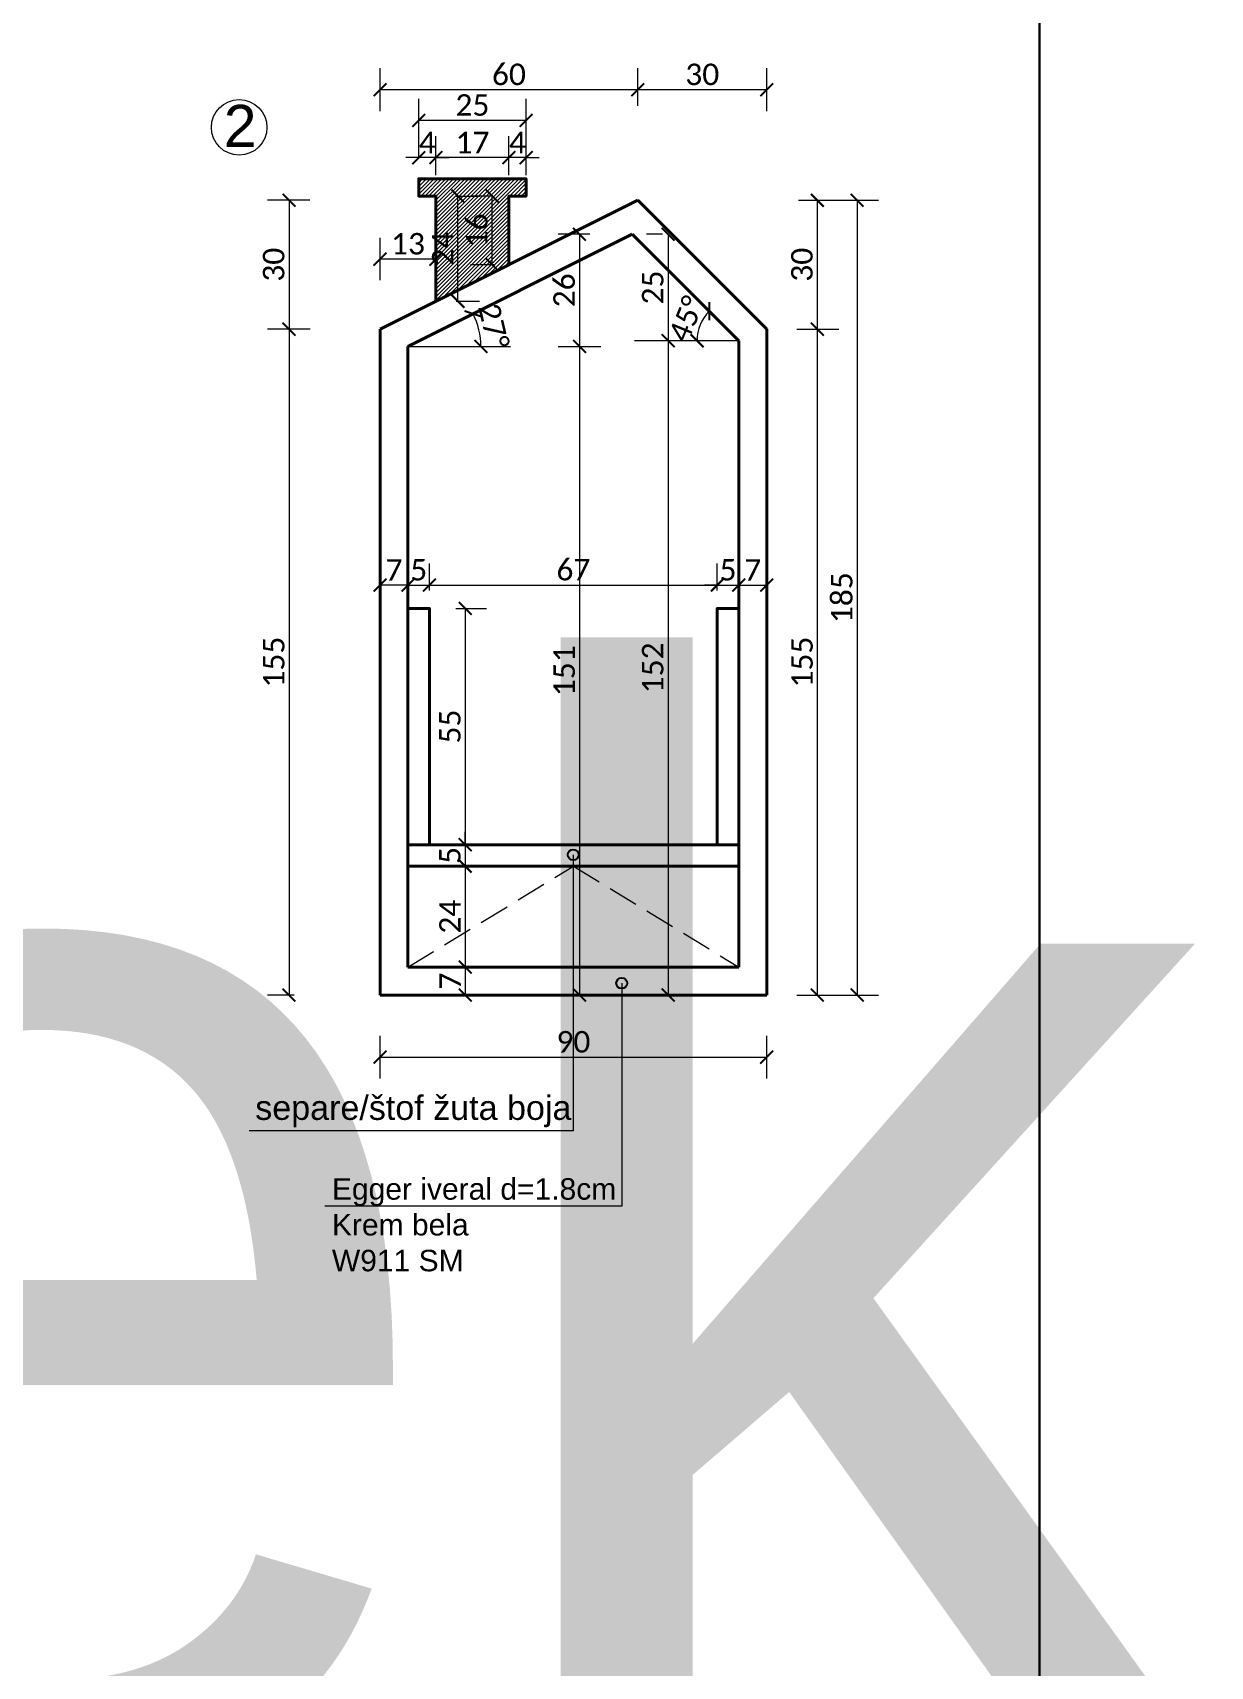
# Model space of a CAD drawing. Header units: centimetres. Extents: x -26724 to 60145, y -23645 to 6771.
# Drawn here: x 10592.4 to 10866.5, y 326.4 to 706.7 of the extents above; entities that cross this region are included whole.
import ezdxf

# ---------------------------------------------------------------- set-up
doc = ezdxf.new("R2010")
doc.units = ezdxf.units.CM
doc.linetypes.add('737', pattern=[10, 7, -3])
doc.layers.add('3.IZGLED 2', color=7, linetype='Continuous', lineweight=9, true_color=0x4a4a4a)
doc.layers.add('IZGLED 2', color=253, linetype='Continuous', lineweight=9, true_color=0x828282)
doc.layers.add('4.KOTE', color=88, linetype='Continuous', lineweight=15)
doc.layers.add('zid', color=7, linetype='Continuous', lineweight=40)
doc.layers.add('tekst', color=7, linetype='Continuous')
doc.layers.add('tekst @ 50', color=7, linetype='Continuous')
doc.styles.add('0.15', font='arial.ttf', dxfattribs={"height": 0.15})
doc.styles.add('Notes', font='arial.ttf', dxfattribs={"height": 3})
doc.styles.get("Standard").update_dxf_attribs({"font": 'calibri.ttf'})
doc.dimstyles.new('ja 1 30 izgledi zidova', dxfattribs={"dimtxt": 5, "dimasz": 3, "dimexe": 5, "dimexo": 5, "dimgap": 1, "dimtad": 1, "dimdec": 0, "dimtxsty": 'Standard', "dimblk": 'ARCHTICK', "dimcen": 2.5, "dimclrd": 256, "dimclrt": 7, "dimadec": 0, "dimazin": 0, "dimtfac": 1, "dimtdec": 0, "dimtix": 1, "dimtmove": 1, "dimatfit": 3, "dimldrblk": 'ARCHTICK', "dimfxl": 5, "dimfxlon": 1, "dimlwd": 0, "dimlwe": 9, "dimarcsym": 0})

# ---------------------------------------------------------------- blocks, each defined once
blk = doc.blocks.new('*U3239')
at = {"layer": 'tekst @ 50', "ltscale": 0.8, "insert": (11522.67, 328.97, 13.5), "char_height": 250, "attachment_point": 3, "style": 'Notes'}
blk.add_mtext_dynamic_manual_height_columns('osnova police', width=14532.2271, gutter_width=37500, heights=[0], dxfattribs=at)
blk = doc.blocks.new('_ArchTick')
at = {"color": 0, "linetype": 'ByBlock', "const_width": 0.15}
blk.add_lwpolyline([(-0.5, -0.5), (0.5, 0.5)], dxfattribs=at)
blk = doc.blocks.new('*D350')
at = {"layer": '4.KOTE', "color": 0, "lineweight": 9, "transparency": 16777216}
for p, q in [((10779.73, 667.66), (10789.3, 667.66)), ((10779.58, 482.66), (10789.3, 482.66))]:
    blk.add_line(p, q, dxfattribs=at)
at = {"layer": '4.KOTE', "lineweight": 0, "transparency": 16777216}
blk.add_line((10784.3, 667.66), (10784.3, 482.66), dxfattribs=at)
at = {"layer": 'Defpoints', "color": 0, "transparency": 16777216}
for p in [(10733.25, 667.66, 17.02), (10732.17, 482.66, 13.73), (10784.3, 482.66)]:
    blk.add_point(p, dxfattribs=at)
at = {"layer": '4.KOTE', "lineweight": 0, "transparency": 16777216, "xscale": 3, "yscale": 3, "zscale": 3}
for p, rotation in [((10784.3, 667.66), 90), ((10784.3, 482.66), 270)]:
    blk.add_blockref('_ArchTick', p, dxfattribs=dict(at, rotation=rotation))
at = {"layer": '4.KOTE', "color": 7, "transparency": 16777216, "insert": (10780.74, 575.16), "char_height": 5, "attachment_point": 5, "rotation": 90}
blk.add_mtext('185', dxfattribs=at)
blk = doc.blocks.new('*D351')
at = {"layer": '4.KOTE', "color": 0, "lineweight": 9, "transparency": 16777216}
for p, q in [((10770.63, 667.66), (10780.03, 667.66)), ((10770.24, 637.66), (10780.03, 637.66))]:
    blk.add_line(p, q, dxfattribs=at)
at = {"layer": '4.KOTE', "lineweight": 0, "transparency": 16777216}
blk.add_line((10775.03, 667.66), (10775.03, 637.66), dxfattribs=at)
at = {"layer": 'Defpoints', "color": 0, "transparency": 16777216}
for p in [(10733.25, 667.66, 17.02), (10763.25, 637.66, 3.52), (10775.03, 637.66)]:
    blk.add_point(p, dxfattribs=at)
at = {"layer": '4.KOTE', "lineweight": 0, "transparency": 16777216, "xscale": 3, "yscale": 3, "zscale": 3}
for p, rotation in [((10775.03, 667.66), 90), ((10775.03, 637.66), 270)]:
    blk.add_blockref('_ArchTick', p, dxfattribs=dict(at, rotation=rotation))
at = {"layer": '4.KOTE', "color": 7, "transparency": 16777216, "insert": (10771.47, 652.66), "char_height": 5, "attachment_point": 5, "rotation": 90}
blk.add_mtext('30', dxfattribs=at)
blk = doc.blocks.new('*D352')
at = {"layer": '4.KOTE', "color": 0, "lineweight": 9, "transparency": 16777216}
for p, q in [((10770.24, 637.66), (10780.03, 637.66)), ((10770.24, 482.66), (10780.03, 482.66))]:
    blk.add_line(p, q, dxfattribs=at)
at = {"layer": '4.KOTE', "lineweight": 0, "transparency": 16777216}
blk.add_line((10775.03, 637.66), (10775.03, 482.66), dxfattribs=at)
at = {"layer": 'Defpoints', "color": 0, "transparency": 16777216}
for p in [(10763.25, 637.66, 3.52), (10763.25, 482.66, 3.52), (10775.03, 482.66)]:
    blk.add_point(p, dxfattribs=at)
at = {"layer": '4.KOTE', "lineweight": 0, "transparency": 16777216, "xscale": 3, "yscale": 3, "zscale": 3}
for p, rotation in [((10775.03, 637.66), 90), ((10775.03, 482.66), 270)]:
    blk.add_blockref('_ArchTick', p, dxfattribs=dict(at, rotation=rotation))
at = {"layer": '4.KOTE', "color": 7, "transparency": 16777216, "insert": (10771.49, 560.16), "char_height": 5, "attachment_point": 5, "rotation": 90}
blk.add_mtext('155', dxfattribs=at)
blk = doc.blocks.new('*D353')
at = {"layer": '4.KOTE', "color": 0, "lineweight": 9, "transparency": 16777216}
for p, q in [((10656.86, 667.66), (10647.05, 667.66)), ((10656.96, 637.66), (10647.05, 637.66))]:
    blk.add_line(p, q, dxfattribs=at)
at = {"layer": '4.KOTE', "lineweight": 0, "transparency": 16777216}
blk.add_line((10652.05, 667.66), (10652.05, 637.66), dxfattribs=at)
at = {"layer": 'Defpoints', "color": 0, "transparency": 16777216}
for p in [(10733.25, 667.66, 17.02), (10652.05, 637.66), (10673.25, 637.66, 3.52)]:
    blk.add_point(p, dxfattribs=at)
at = {"layer": '4.KOTE', "lineweight": 0, "transparency": 16777216, "xscale": 3, "yscale": 3, "zscale": 3}
for p, rotation in [((10652.05, 667.66), 90), ((10652.05, 637.66), 270)]:
    blk.add_blockref('_ArchTick', p, dxfattribs=dict(at, rotation=rotation))
at = {"layer": '4.KOTE', "color": 7, "transparency": 16777216, "insert": (10648.49, 652.66), "char_height": 5, "attachment_point": 5, "rotation": 90}
blk.add_mtext('30', dxfattribs=at)
blk = doc.blocks.new('*D354')
at = {"layer": '4.KOTE', "color": 0, "lineweight": 9, "transparency": 16777216}
for p, q in [((10656.96, 637.66), (10647.05, 637.66)), ((10653.26, 482.66), (10647.05, 482.66))]:
    blk.add_line(p, q, dxfattribs=at)
at = {"layer": '4.KOTE', "lineweight": 0, "transparency": 16777216}
blk.add_line((10652.05, 637.66), (10652.05, 482.66), dxfattribs=at)
at = {"layer": 'Defpoints', "color": 0, "transparency": 16777216}
for p in [(10673.25, 637.66, 3.52), (10652.05, 482.66), (10673.25, 482.66, 33.07)]:
    blk.add_point(p, dxfattribs=at)
at = {"layer": '4.KOTE', "lineweight": 0, "transparency": 16777216, "xscale": 3, "yscale": 3, "zscale": 3}
for p, rotation in [((10652.05, 637.66), 90), ((10652.05, 482.66), 270)]:
    blk.add_blockref('_ArchTick', p, dxfattribs=dict(at, rotation=rotation))
at = {"layer": '4.KOTE', "color": 7, "transparency": 16777216, "insert": (10648.51, 560.16), "char_height": 5, "attachment_point": 5, "rotation": 90}
blk.add_mtext('155', dxfattribs=at)
blk = doc.blocks.new('*D360')
at = {"layer": '4.KOTE', "color": 0, "lineweight": 9, "transparency": 16777216}
for p, q in [((10722.11, 659.75), (10714.67, 659.75)), ((10714.7, 633.64), (10724.67, 633.64))]:
    blk.add_line(p, q, dxfattribs=at)
at = {"layer": '4.KOTE', "lineweight": 0, "transparency": 16777216}
blk.add_line((10719.67, 659.75), (10719.67, 633.64), dxfattribs=at)
at = {"layer": 'Defpoints', "color": 0, "transparency": 16777216}
for p in [(10731.97, 659.75, 15.53), (10679.75, 633.64, 3.87), (10719.67, 633.64)]:
    blk.add_point(p, dxfattribs=at)
at = {"layer": '4.KOTE', "lineweight": 0, "transparency": 16777216, "xscale": 3, "yscale": 3, "zscale": 3}
for p, rotation in [((10719.67, 659.75), 90), ((10719.67, 633.64), 270)]:
    blk.add_blockref('_ArchTick', p, dxfattribs=dict(at, rotation=rotation))
at = {"layer": '4.KOTE', "color": 7, "transparency": 16777216, "insert": (10716.11, 646.7), "char_height": 5, "attachment_point": 5, "rotation": 90}
blk.add_mtext('26', dxfattribs=at)
blk = doc.blocks.new('*D361')
at = {"layer": '4.KOTE', "color": 0, "lineweight": 9, "transparency": 16777216}
for p, q in [((10714.7, 633.64), (10724.67, 633.64)), ((10720.05, 482.66), (10714.67, 482.66))]:
    blk.add_line(p, q, dxfattribs=at)
at = {"layer": '4.KOTE', "lineweight": 0, "transparency": 16777216}
blk.add_line((10719.67, 633.64), (10719.67, 482.66), dxfattribs=at)
at = {"layer": 'Defpoints', "color": 0, "transparency": 16777216}
for p in [(10679.75, 633.64, 3.87), (10719.67, 482.66), (10724.95, 482.66, 16.1)]:
    blk.add_point(p, dxfattribs=at)
at = {"layer": '4.KOTE', "lineweight": 0, "transparency": 16777216, "xscale": 3, "yscale": 3, "zscale": 3}
for p, rotation in [((10719.67, 633.64), 90), ((10719.67, 482.66), 270)]:
    blk.add_blockref('_ArchTick', p, dxfattribs=dict(at, rotation=rotation))
at = {"layer": '4.KOTE', "color": 7, "transparency": 16777216, "insert": (10716.12, 558.15), "char_height": 5, "attachment_point": 5, "rotation": 90}
blk.add_mtext('151', dxfattribs=at)
blk = doc.blocks.new('*D362')
at = {"layer": '4.KOTE', "color": 0, "lineweight": 9, "transparency": 16777216}
for p, q in [((10745.09, 634.97), (10735.3, 634.97)), ((10744.99, 482.66), (10735.3, 482.66))]:
    blk.add_line(p, q, dxfattribs=at)
at = {"layer": '4.KOTE', "lineweight": 0, "transparency": 16777216}
blk.add_line((10740.3, 634.97), (10740.3, 482.66), dxfattribs=at)
at = {"layer": 'Defpoints', "color": 0, "transparency": 16777216}
for p in [(10756.75, 634.97, 4.38), (10740.3, 482.66), (10757.13, 482.66, 5.53)]:
    blk.add_point(p, dxfattribs=at)
at = {"layer": '4.KOTE', "lineweight": 0, "transparency": 16777216, "xscale": 3, "yscale": 3, "zscale": 3}
for p, rotation in [((10740.3, 634.97), 90), ((10740.3, 482.66), 270)]:
    blk.add_blockref('_ArchTick', p, dxfattribs=dict(at, rotation=rotation))
at = {"layer": '4.KOTE', "color": 7, "transparency": 16777216, "insert": (10736.73, 558.82), "char_height": 5, "attachment_point": 5, "rotation": 90}
blk.add_mtext('152', dxfattribs=at)
blk = doc.blocks.new('*D363')
at = {"layer": '4.KOTE', "color": 0, "lineweight": 9, "transparency": 16777216}
for p, q in [((10739.02, 659.75), (10735.3, 659.75)), ((10745.23, 634.97), (10735.3, 634.97))]:
    blk.add_line(p, q, dxfattribs=at)
at = {"layer": '4.KOTE', "lineweight": 0, "transparency": 16777216}
blk.add_line((10740.3, 659.75), (10740.3, 634.97), dxfattribs=at)
at = {"layer": 'Defpoints', "color": 0, "transparency": 16777216}
for p in [(10741.53, 659.75, 15.53), (10740.3, 634.97), (10766.31, 634.97, 3.52)]:
    blk.add_point(p, dxfattribs=at)
at = {"layer": '4.KOTE', "lineweight": 0, "transparency": 16777216, "xscale": 3, "yscale": 3, "zscale": 3}
for p, rotation in [((10740.3, 659.75), 90), ((10740.3, 634.97), 270)]:
    blk.add_blockref('_ArchTick', p, dxfattribs=dict(at, rotation=rotation))
at = {"layer": '4.KOTE', "color": 7, "transparency": 16777216, "insert": (10736.73, 647.36), "char_height": 5, "attachment_point": 5, "rotation": 90}
blk.add_mtext('25', dxfattribs=at)
blk = doc.blocks.new('*D364')
at = {"layer": '4.KOTE', "color": 0, "lineweight": 9, "transparency": 16777216}
for p, q in [((10673.25, 649.09), (10673.25, 658.95)), ((10686.25, 649.23), (10686.25, 658.95))]:
    blk.add_line(p, q, dxfattribs=at)
at = {"layer": '4.KOTE', "lineweight": 0, "transparency": 16777216}
blk.add_line((10686.25, 653.95), (10673.25, 653.95), dxfattribs=at)
at = {"layer": 'Defpoints', "color": 0, "transparency": 16777216}
for p in [(10673.25, 653.95), (10686.25, 644.16, 3.52), (10673.25, 637.66, 3.52)]:
    blk.add_point(p, dxfattribs=at)
at = {"layer": '4.KOTE', "lineweight": 0, "transparency": 16777216, "xscale": 3, "yscale": 3, "zscale": 3, "rotation": 180}
blk.add_blockref('_ArchTick', (10673.25, 653.95), dxfattribs=at)
at = {"layer": '4.KOTE', "lineweight": 0, "transparency": 16777216, "xscale": 3, "yscale": 3, "zscale": 3}
blk.add_blockref('_ArchTick', (10686.25, 653.95), dxfattribs=at)
at = {"layer": '4.KOTE', "color": 7, "transparency": 16777216, "insert": (10679.75, 657.52), "char_height": 5, "attachment_point": 5}
blk.add_mtext('13', dxfattribs=at)
blk = doc.blocks.new('*D365')
at = {"layer": '4.KOTE', "color": 0, "lineweight": 9, "transparency": 16777216}
for p, q in [((10690.97, 668.66), (10696.37, 668.66)), ((10690.97, 644.16), (10696.37, 644.16))]:
    blk.add_line(p, q, dxfattribs=at)
at = {"layer": '4.KOTE', "lineweight": 0, "transparency": 16777216}
blk.add_line((10691.37, 644.16), (10691.37, 668.66), dxfattribs=at)
at = {"layer": 'Defpoints', "color": 0, "transparency": 16777216}
for p in [(10686.25, 668.66, 3.52), (10691.37, 668.66), (10686.25, 644.16, 3.52)]:
    blk.add_point(p, dxfattribs=at)
at = {"layer": '4.KOTE', "lineweight": 0, "transparency": 16777216, "xscale": 3, "yscale": 3, "zscale": 3}
for p, rotation in [((10691.37, 668.66), 90), ((10691.37, 644.16), 270)]:
    blk.add_blockref('_ArchTick', p, dxfattribs=dict(at, rotation=rotation))
at = {"layer": '4.KOTE', "color": 7, "transparency": 16777216, "insert": (10687.84, 656.41), "char_height": 5, "attachment_point": 5, "rotation": 90}
blk.add_mtext('24', dxfattribs=at)
blk = doc.blocks.new('*D366')
at = {"layer": '4.KOTE', "color": 0, "lineweight": 9, "transparency": 16777216}
for p, q in [((10698.98, 668.66), (10694.33, 668.66)), ((10699.97, 652.66), (10694.33, 652.66))]:
    blk.add_line(p, q, dxfattribs=at)
at = {"layer": '4.KOTE', "lineweight": 0, "transparency": 16777216}
blk.add_line((10699.33, 652.66), (10699.33, 668.66), dxfattribs=at)
at = {"layer": 'Defpoints', "color": 0, "transparency": 16777216}
for p in [(10699.33, 668.66), (10703.25, 668.66, 3.52), (10703.25, 652.66, 10.27)]:
    blk.add_point(p, dxfattribs=at)
at = {"layer": '4.KOTE', "lineweight": 0, "transparency": 16777216, "xscale": 3, "yscale": 3, "zscale": 3}
for p, rotation in [((10699.33, 668.66), 90), ((10699.33, 652.66), 270)]:
    blk.add_blockref('_ArchTick', p, dxfattribs=dict(at, rotation=rotation))
at = {"layer": '4.KOTE', "color": 7, "transparency": 16777216, "insert": (10695.77, 660.66), "char_height": 5, "attachment_point": 5, "rotation": 90}
blk.add_mtext('16', dxfattribs=at)
blk = doc.blocks.new('*D367')
at = {"layer": '4.KOTE', "color": 0, "lineweight": 9, "transparency": 16777216}
for p, q in [((10703.25, 673.51), (10703.25, 682.59)), ((10707.25, 673.51), (10707.25, 682.59))]:
    blk.add_line(p, q, dxfattribs=at)
at = {"layer": '4.KOTE', "lineweight": 0, "transparency": 16777216}
for p, q in [((10703.25, 677.59), (10700.25, 677.59)), ((10707.25, 677.59), (10703.25, 677.59)), ((10707.25, 677.59), (10710.25, 677.59))]:
    blk.add_line(p, q, dxfattribs=at)
at = {"layer": 'Defpoints', "color": 0, "transparency": 16777216}
for p in [(10703.25, 677.59), (10703.25, 668.66, 3.52), (10707.25, 668.66, 3.52)]:
    blk.add_point(p, dxfattribs=at)
at = {"layer": '4.KOTE', "lineweight": 0, "transparency": 16777216, "xscale": 3, "yscale": 3, "zscale": 3}
blk.add_blockref('_ArchTick', (10703.25, 677.59), dxfattribs=at)
at = {"layer": '4.KOTE', "lineweight": 0, "transparency": 16777216, "xscale": 3, "yscale": 3, "zscale": 3, "rotation": 180}
blk.add_blockref('_ArchTick', (10707.25, 677.59), dxfattribs=at)
at = {"layer": '4.KOTE', "color": 7, "transparency": 16777216, "insert": (10705.25, 681.1), "char_height": 5, "attachment_point": 5}
blk.add_mtext('4', dxfattribs=at)
blk = doc.blocks.new('*D368')
at = {"layer": '4.KOTE', "color": 0, "lineweight": 9, "transparency": 16777216}
for p, q in [((10686.25, 673.51), (10686.25, 682.59)), ((10703.25, 673.51), (10703.25, 682.59))]:
    blk.add_line(p, q, dxfattribs=at)
at = {"layer": '4.KOTE', "lineweight": 0, "transparency": 16777216}
blk.add_line((10703.25, 677.59), (10686.25, 677.59), dxfattribs=at)
at = {"layer": 'Defpoints', "color": 0, "transparency": 16777216}
for p in [(10686.25, 677.59), (10686.25, 668.66, 3.52), (10703.25, 668.66, 3.52)]:
    blk.add_point(p, dxfattribs=at)
at = {"layer": '4.KOTE', "lineweight": 0, "transparency": 16777216, "xscale": 3, "yscale": 3, "zscale": 3, "rotation": 180}
blk.add_blockref('_ArchTick', (10686.25, 677.59), dxfattribs=at)
at = {"layer": '4.KOTE', "lineweight": 0, "transparency": 16777216, "xscale": 3, "yscale": 3, "zscale": 3}
blk.add_blockref('_ArchTick', (10703.25, 677.59), dxfattribs=at)
at = {"layer": '4.KOTE', "color": 7, "transparency": 16777216, "insert": (10694.75, 681.1), "char_height": 5, "attachment_point": 5}
blk.add_mtext('17', dxfattribs=at)
blk = doc.blocks.new('*D369')
at = {"layer": '4.KOTE', "color": 0, "lineweight": 9, "transparency": 16777216}
for p, q in [((10682.25, 677.37), (10682.25, 682.59)), ((10686.25, 673.51), (10686.25, 682.59))]:
    blk.add_line(p, q, dxfattribs=at)
at = {"layer": '4.KOTE', "lineweight": 0, "transparency": 16777216}
for p, q in [((10682.25, 677.59), (10679.25, 677.59)), ((10686.25, 677.59), (10682.25, 677.59)), ((10686.25, 677.59), (10689.25, 677.59))]:
    blk.add_line(p, q, dxfattribs=at)
at = {"layer": 'Defpoints', "color": 0, "transparency": 16777216}
for p in [(10682.25, 677.59), (10682.25, 672.66, 3.52), (10686.25, 668.66, 3.52)]:
    blk.add_point(p, dxfattribs=at)
at = {"layer": '4.KOTE', "lineweight": 0, "transparency": 16777216, "xscale": 3, "yscale": 3, "zscale": 3}
blk.add_blockref('_ArchTick', (10682.25, 677.59), dxfattribs=at)
at = {"layer": '4.KOTE', "lineweight": 0, "transparency": 16777216, "xscale": 3, "yscale": 3, "zscale": 3, "rotation": 180}
blk.add_blockref('_ArchTick', (10686.25, 677.59), dxfattribs=at)
at = {"layer": '4.KOTE', "color": 7, "transparency": 16777216, "insert": (10684.25, 681.1), "char_height": 5, "attachment_point": 5}
blk.add_mtext('4', dxfattribs=at)
blk = doc.blocks.new('*D370')
at = {"layer": '4.KOTE', "color": 0, "lineweight": 9, "transparency": 16777216}
for p, q in [((10682.25, 681.4), (10682.25, 691.26)), ((10707.25, 681.4), (10707.25, 691.26))]:
    blk.add_line(p, q, dxfattribs=at)
at = {"layer": '4.KOTE', "lineweight": 0, "transparency": 16777216}
blk.add_line((10707.25, 686.26), (10682.25, 686.26), dxfattribs=at)
at = {"layer": 'Defpoints', "color": 0, "transparency": 16777216}
for p in [(10682.25, 686.26), (10682.25, 670.66, 3.52), (10707.25, 670.66, 3.52)]:
    blk.add_point(p, dxfattribs=at)
at = {"layer": '4.KOTE', "lineweight": 0, "transparency": 16777216, "xscale": 3, "yscale": 3, "zscale": 3, "rotation": 180}
blk.add_blockref('_ArchTick', (10682.25, 686.26), dxfattribs=at)
at = {"layer": '4.KOTE', "lineweight": 0, "transparency": 16777216, "xscale": 3, "yscale": 3, "zscale": 3}
blk.add_blockref('_ArchTick', (10707.25, 686.26), dxfattribs=at)
at = {"layer": '4.KOTE', "color": 7, "transparency": 16777216, "insert": (10694.75, 689.82), "char_height": 5, "attachment_point": 5}
blk.add_mtext('25', dxfattribs=at)
blk = doc.blocks.new('*D371')
at = {"layer": '4.KOTE', "color": 0, "lineweight": 9, "transparency": 16777216}
for p, q in [((10733.25, 689.64), (10733.25, 698.38)), ((10763.25, 688.4), (10763.25, 698.38))]:
    blk.add_line(p, q, dxfattribs=at)
at = {"layer": '4.KOTE', "lineweight": 0, "transparency": 16777216}
blk.add_line((10763.25, 693.38), (10733.25, 693.38), dxfattribs=at)
at = {"layer": 'Defpoints', "color": 0, "transparency": 16777216}
for p in [(10733.25, 693.38), (10733.25, 667.66, 17.02), (10763.25, 637.66, 3.52)]:
    blk.add_point(p, dxfattribs=at)
at = {"layer": '4.KOTE', "lineweight": 0, "transparency": 16777216, "xscale": 3, "yscale": 3, "zscale": 3, "rotation": 180}
blk.add_blockref('_ArchTick', (10733.25, 693.38), dxfattribs=at)
at = {"layer": '4.KOTE', "lineweight": 0, "transparency": 16777216, "xscale": 3, "yscale": 3, "zscale": 3}
blk.add_blockref('_ArchTick', (10763.25, 693.38), dxfattribs=at)
at = {"layer": '4.KOTE', "color": 7, "transparency": 16777216, "insert": (10748.25, 696.95), "char_height": 5, "attachment_point": 5}
blk.add_mtext('30', dxfattribs=at)
blk = doc.blocks.new('*D372')
at = {"layer": '4.KOTE', "color": 0, "lineweight": 9, "transparency": 16777216}
for p, q in [((10673.25, 688.4), (10673.25, 698.38)), ((10733.25, 689.64), (10733.25, 698.38))]:
    blk.add_line(p, q, dxfattribs=at)
at = {"layer": '4.KOTE', "lineweight": 0, "transparency": 16777216}
blk.add_line((10733.25, 693.38), (10673.25, 693.38), dxfattribs=at)
at = {"layer": 'Defpoints', "color": 0, "transparency": 16777216}
for p in [(10673.25, 693.38), (10733.25, 667.66, 17.02), (10673.25, 637.66, 3.52)]:
    blk.add_point(p, dxfattribs=at)
at = {"layer": '4.KOTE', "lineweight": 0, "transparency": 16777216, "xscale": 3, "yscale": 3, "zscale": 3, "rotation": 180}
blk.add_blockref('_ArchTick', (10673.25, 693.38), dxfattribs=at)
at = {"layer": '4.KOTE', "lineweight": 0, "transparency": 16777216, "xscale": 3, "yscale": 3, "zscale": 3}
blk.add_blockref('_ArchTick', (10733.25, 693.38), dxfattribs=at)
at = {"layer": '4.KOTE', "color": 7, "transparency": 16777216, "insert": (10703.25, 696.95), "char_height": 5, "attachment_point": 5}
blk.add_mtext('60', dxfattribs=at)
blk = doc.blocks.new('*D373')
at = {"layer": '4.KOTE', "color": 0, "lineweight": 9, "transparency": 16777216}
for p, q in [((10673.25, 463.21), (10673.25, 473.2)), ((10763.25, 463.21), (10763.25, 473.2))]:
    blk.add_line(p, q, dxfattribs=at)
at = {"layer": '4.KOTE', "lineweight": 0, "transparency": 16777216}
blk.add_line((10673.25, 468.2), (10763.25, 468.2), dxfattribs=at)
at = {"layer": 'Defpoints', "color": 0, "transparency": 16777216}
for p in [(10763.25, 468.2), (10673.25, 408.92, 3.52), (10763.25, 408.92, 3.52)]:
    blk.add_point(p, dxfattribs=at)
at = {"layer": '4.KOTE', "lineweight": 0, "transparency": 16777216, "xscale": 3, "yscale": 3, "zscale": 3, "rotation": 180}
blk.add_blockref('_ArchTick', (10673.25, 468.2), dxfattribs=at)
at = {"layer": '4.KOTE', "lineweight": 0, "transparency": 16777216, "xscale": 3, "yscale": 3, "zscale": 3}
blk.add_blockref('_ArchTick', (10763.25, 468.2), dxfattribs=at)
at = {"layer": '4.KOTE', "color": 7, "transparency": 16777216, "insert": (10718.25, 471.76), "char_height": 5, "attachment_point": 5}
blk.add_mtext('90', dxfattribs=at)
blk = doc.blocks.new('*D374')
at = {"layer": '4.KOTE', "color": 0, "lineweight": 9, "transparency": 16777216}
for p, q in [((10690.88, 572.66), (10698.06, 572.66)), ((10690.88, 517.66), (10698.06, 517.66))]:
    blk.add_line(p, q, dxfattribs=at)
at = {"layer": '4.KOTE', "lineweight": 0, "transparency": 16777216}
blk.add_line((10693.06, 572.66), (10693.06, 517.66), dxfattribs=at)
at = {"layer": 'Defpoints', "color": 0, "transparency": 16777216}
for p in [(10684.75, 572.66, 12.91), (10684.75, 517.66, 12.91), (10693.06, 517.66)]:
    blk.add_point(p, dxfattribs=at)
at = {"layer": '4.KOTE', "lineweight": 0, "transparency": 16777216, "xscale": 3, "yscale": 3, "zscale": 3}
for p, rotation in [((10693.06, 572.66), 90), ((10693.06, 517.66), 270)]:
    blk.add_blockref('_ArchTick', p, dxfattribs=dict(at, rotation=rotation))
at = {"layer": '4.KOTE', "color": 7, "transparency": 16777216, "insert": (10689.52, 545.16), "char_height": 5, "attachment_point": 5, "rotation": 90}
blk.add_mtext('55', dxfattribs=at)
blk = doc.blocks.new('*D375')
at = {"layer": '4.KOTE', "lineweight": 0, "transparency": 16777216}
blk.add_line((10693.06, 489.16), (10693.06, 482.66), dxfattribs=at)
at = {"layer": '4.KOTE', "color": 0, "lineweight": 9, "transparency": 16777216}
for p, q in [((10694.17, 489.16), (10698.06, 489.16)), ((10695.22, 482.66), (10698.06, 482.66))]:
    blk.add_line(p, q, dxfattribs=at)
at = {"layer": 'Defpoints', "color": 0, "transparency": 16777216}
for p in [(10692.07, 489.16, 14.2), (10689.89, 482.66, 27.61), (10693.06, 482.66)]:
    blk.add_point(p, dxfattribs=at)
at = {"layer": '4.KOTE', "lineweight": 0, "transparency": 16777216, "xscale": 3, "yscale": 3, "zscale": 3}
for p, rotation in [((10693.06, 489.16), 90), ((10693.06, 482.66), 270)]:
    blk.add_blockref('_ArchTick', p, dxfattribs=dict(at, rotation=rotation))
at = {"layer": '4.KOTE', "color": 7, "transparency": 16777216, "insert": (10689.55, 485.91), "char_height": 5, "attachment_point": 5, "rotation": 90}
blk.add_mtext('7', dxfattribs=at)
blk = doc.blocks.new('*D376')
at = {"layer": '4.KOTE', "color": 0, "lineweight": 9, "transparency": 16777216}
for p, q in [((10679.75, 576.81), (10679.75, 583.1)), ((10684.75, 576.81), (10684.75, 583.1))]:
    blk.add_line(p, q, dxfattribs=at)
at = {"layer": '4.KOTE', "lineweight": 0, "transparency": 16777216}
for p, q in [((10679.75, 578.1), (10676.75, 578.1)), ((10679.75, 578.1), (10684.75, 578.1)), ((10684.75, 578.1), (10687.75, 578.1))]:
    blk.add_line(p, q, dxfattribs=at)
at = {"layer": 'Defpoints', "color": 0, "transparency": 16777216}
for p in [(10684.75, 578.1), (10679.75, 572.66, 12.91), (10684.75, 572.66, 12.91)]:
    blk.add_point(p, dxfattribs=at)
at = {"layer": '4.KOTE', "lineweight": 0, "transparency": 16777216, "xscale": 3, "yscale": 3, "zscale": 3}
blk.add_blockref('_ArchTick', (10679.75, 578.1), dxfattribs=at)
at = {"layer": '4.KOTE', "lineweight": 0, "transparency": 16777216, "xscale": 3, "yscale": 3, "zscale": 3, "rotation": 180}
blk.add_blockref('_ArchTick', (10684.75, 578.1), dxfattribs=at)
at = {"layer": '4.KOTE', "color": 7, "transparency": 16777216, "insert": (10682.25, 581.64), "char_height": 5, "attachment_point": 5}
blk.add_mtext('5', dxfattribs=at)
blk = doc.blocks.new('*D377')
at = {"layer": '4.KOTE', "color": 0, "lineweight": 9, "transparency": 16777216}
for p, q in [((10684.75, 576.81), (10684.75, 583.1)), ((10751.75, 576.81), (10751.75, 583.1))]:
    blk.add_line(p, q, dxfattribs=at)
at = {"layer": '4.KOTE', "lineweight": 0, "transparency": 16777216}
blk.add_line((10684.75, 578.1), (10751.75, 578.1), dxfattribs=at)
at = {"layer": 'Defpoints', "color": 0, "transparency": 16777216}
for p in [(10751.75, 578.1), (10684.75, 572.66, 12.91), (10751.75, 572.66, 12.91)]:
    blk.add_point(p, dxfattribs=at)
at = {"layer": '4.KOTE', "lineweight": 0, "transparency": 16777216, "xscale": 3, "yscale": 3, "zscale": 3, "rotation": 180}
blk.add_blockref('_ArchTick', (10684.75, 578.1), dxfattribs=at)
at = {"layer": '4.KOTE', "lineweight": 0, "transparency": 16777216, "xscale": 3, "yscale": 3, "zscale": 3}
blk.add_blockref('_ArchTick', (10751.75, 578.1), dxfattribs=at)
at = {"layer": '4.KOTE', "color": 7, "transparency": 16777216, "insert": (10718.25, 581.66), "char_height": 5, "attachment_point": 5}
blk.add_mtext('67', dxfattribs=at)
blk = doc.blocks.new('*D378')
at = {"layer": '4.KOTE', "color": 0, "lineweight": 9, "transparency": 16777216}
for p, q in [((10751.75, 576.81), (10751.75, 583.1)), ((10756.75, 576.81), (10756.75, 583.1))]:
    blk.add_line(p, q, dxfattribs=at)
at = {"layer": '4.KOTE', "lineweight": 0, "transparency": 16777216}
for p, q in [((10751.75, 578.1), (10748.75, 578.1)), ((10751.75, 578.1), (10756.75, 578.1)), ((10756.75, 578.1), (10759.75, 578.1))]:
    blk.add_line(p, q, dxfattribs=at)
at = {"layer": 'Defpoints', "color": 0, "transparency": 16777216}
for p in [(10756.75, 578.1), (10751.75, 572.66, 12.91), (10756.75, 572.66, 12.91)]:
    blk.add_point(p, dxfattribs=at)
at = {"layer": '4.KOTE', "lineweight": 0, "transparency": 16777216, "xscale": 3, "yscale": 3, "zscale": 3}
blk.add_blockref('_ArchTick', (10751.75, 578.1), dxfattribs=at)
at = {"layer": '4.KOTE', "lineweight": 0, "transparency": 16777216, "xscale": 3, "yscale": 3, "zscale": 3, "rotation": 180}
blk.add_blockref('_ArchTick', (10756.75, 578.1), dxfattribs=at)
at = {"layer": '4.KOTE', "color": 7, "transparency": 16777216, "insert": (10754.25, 581.64), "char_height": 5, "attachment_point": 5}
blk.add_mtext('5', dxfattribs=at)
blk = doc.blocks.new('*D379')
at = {"layer": '4.KOTE', "color": 0, "lineweight": 9, "transparency": 16777216}
for p, q in [((10696.27, 517.66), (10688.06, 517.66)), ((10696.27, 512.66), (10688.06, 512.66))]:
    blk.add_line(p, q, dxfattribs=at)
at = {"layer": '4.KOTE', "lineweight": 0, "transparency": 16777216}
for p, q in [((10693.06, 517.66), (10693.06, 520.66)), ((10693.06, 517.66), (10693.06, 512.66)), ((10693.06, 512.66), (10693.06, 509.66))]:
    blk.add_line(p, q, dxfattribs=at)
at = {"layer": 'Defpoints', "color": 0, "transparency": 16777216}
for p in [(10712.53, 517.66, 17.02), (10693.06, 512.66), (10712.53, 512.66, 17.02)]:
    blk.add_point(p, dxfattribs=at)
at = {"layer": '4.KOTE', "lineweight": 0, "transparency": 16777216, "xscale": 3, "yscale": 3, "zscale": 3}
for p, rotation in [((10693.06, 517.66), 270), ((10693.06, 512.66), 90)]:
    blk.add_blockref('_ArchTick', p, dxfattribs=dict(at, rotation=rotation))
at = {"layer": '4.KOTE', "color": 7, "transparency": 16777216, "insert": (10689.52, 515.16), "char_height": 5, "attachment_point": 5, "rotation": 90}
blk.add_mtext('5', dxfattribs=at)
blk = doc.blocks.new('*D380')
at = {"layer": '4.KOTE', "color": 0, "lineweight": 9, "transparency": 16777216}
for p, q in [((10690.74, 512.66), (10698.06, 512.66)), ((10690.52, 489.16), (10698.06, 489.16))]:
    blk.add_line(p, q, dxfattribs=at)
at = {"layer": '4.KOTE', "lineweight": 0, "transparency": 16777216}
blk.add_line((10693.06, 512.66), (10693.06, 489.16), dxfattribs=at)
at = {"layer": 'Defpoints', "color": 0, "transparency": 16777216}
for p in [(10679.75, 512.66, 17.02), (10679.61, 489.16, 16.07), (10693.06, 489.16)]:
    blk.add_point(p, dxfattribs=at)
at = {"layer": '4.KOTE', "lineweight": 0, "transparency": 16777216, "xscale": 3, "yscale": 3, "zscale": 3}
for p, rotation in [((10693.06, 512.66), 90), ((10693.06, 489.16), 270)]:
    blk.add_blockref('_ArchTick', p, dxfattribs=dict(at, rotation=rotation))
at = {"layer": '4.KOTE', "color": 7, "transparency": 16777216, "insert": (10689.52, 500.91), "char_height": 5, "attachment_point": 5, "rotation": 90}
blk.add_mtext('24', dxfattribs=at)
blk = doc.blocks.new('*D381')
at = {"layer": '4.KOTE', "lineweight": 0, "transparency": 16777216}
blk.add_arc((10679.75, 633.64), 16.96, 0, 26.5651, dxfattribs=at)
at = {"layer": 'Defpoints', "color": 0, "transparency": 16777216}
for p in [(10731.97, 659.75, 16.08), (10696.51, 636.26), (10679.75, 633.64, 3.87), (10679.75, 633.64, 4.33), (10703.64, 633.64, 3.87)]:
    blk.add_point(p, dxfattribs=at)
at = {"layer": '4.KOTE', "lineweight": 0, "transparency": 16777216, "xscale": 3, "yscale": 3, "zscale": 3}
for p, rotation in [((10694.92, 641.23), 116.5650511717865), ((10696.71, 633.64), 270.0000000000004)]:
    blk.add_blockref('_ArchTick', p, dxfattribs=dict(at, rotation=rotation))
at = {"layer": '4.KOTE', "color": 7, "transparency": 16777216, "insert": (10699.7, 638.35), "char_height": 5, "attachment_point": 5, "rotation": 283.2825}
blk.add_mtext('27°', dxfattribs=at)
blk = doc.blocks.new('*D382')
at = {"layer": '4.KOTE', "lineweight": 0, "transparency": 16777216}
blk.add_arc((10756.75, 634.97), 9.71, 135, 180, dxfattribs=at)
at = {"layer": 'Defpoints', "color": 0, "transparency": 16777216}
for p in [(10731.97, 659.75, 15.53), (10748.34, 639.82), (10732.44, 634.97), (10756.75, 634.97), (10756.75, 634.97, 4.38)]:
    blk.add_point(p, dxfattribs=at)
at = {"layer": '4.KOTE', "lineweight": 0, "transparency": 16777216, "xscale": 3, "yscale": 3, "zscale": 3}
for p, rotation in [((10749.89, 641.83), 45.00000000000158), ((10747.04, 634.97), 270.0000000000003)]:
    blk.add_blockref('_ArchTick', p, dxfattribs=dict(at, rotation=rotation))
at = {"layer": '4.KOTE', "color": 7, "transparency": 16777216, "insert": (10744.52, 640.04), "char_height": 5, "attachment_point": 5, "rotation": 67.5}
blk.add_mtext('45°', dxfattribs=at)
blk = doc.blocks.new('*D385')
at = {"layer": '4.KOTE', "color": 0, "lineweight": 9, "transparency": 16777216}
for p, q in [((10673.25, 576.14), (10673.25, 583.1)), ((10679.75, 576.81), (10679.75, 583.1))]:
    blk.add_line(p, q, dxfattribs=at)
at = {"layer": '4.KOTE', "lineweight": 0, "transparency": 16777216}
blk.add_line((10679.75, 578.1), (10673.25, 578.1), dxfattribs=at)
at = {"layer": 'Defpoints', "color": 0, "transparency": 16777216}
for p in [(10673.25, 578.1), (10673.25, 572.34, 9.21), (10679.75, 572.66, 12.91)]:
    blk.add_point(p, dxfattribs=at)
at = {"layer": '4.KOTE', "lineweight": 0, "transparency": 16777216, "xscale": 3, "yscale": 3, "zscale": 3, "rotation": 180}
blk.add_blockref('_ArchTick', (10673.25, 578.1), dxfattribs=at)
at = {"layer": '4.KOTE', "lineweight": 0, "transparency": 16777216, "xscale": 3, "yscale": 3, "zscale": 3}
blk.add_blockref('_ArchTick', (10679.75, 578.1), dxfattribs=at)
at = {"layer": '4.KOTE', "color": 7, "transparency": 16777216, "insert": (10676.5, 581.61), "char_height": 5, "attachment_point": 5}
blk.add_mtext('7', dxfattribs=at)
blk = doc.blocks.new('*D386')
at = {"layer": '4.KOTE', "color": 0, "lineweight": 9, "transparency": 16777216}
for p, q in [((10756.75, 578.1), (10756.75, 583.1)), ((10763.25, 579.01), (10763.25, 583.1))]:
    blk.add_line(p, q, dxfattribs=at)
at = {"layer": '4.KOTE', "lineweight": 0, "transparency": 16777216}
blk.add_line((10756.75, 578.1), (10763.25, 578.1), dxfattribs=at)
at = {"layer": 'Defpoints', "color": 0, "transparency": 16777216}
for p in [(10756.75, 578.1), (10763.25, 578.1, 3.52), (10763.25, 578.1)]:
    blk.add_point(p, dxfattribs=at)
at = {"layer": '4.KOTE', "lineweight": 0, "transparency": 16777216, "xscale": 3, "yscale": 3, "zscale": 3, "rotation": 180}
blk.add_blockref('_ArchTick', (10756.75, 578.1), dxfattribs=at)
at = {"layer": '4.KOTE', "lineweight": 0, "transparency": 16777216, "xscale": 3, "yscale": 3, "zscale": 3}
blk.add_blockref('_ArchTick', (10763.25, 578.1), dxfattribs=at)
at = {"layer": '4.KOTE', "color": 7, "transparency": 16777216, "insert": (10760, 581.61), "char_height": 5, "attachment_point": 5}
blk.add_mtext('7', dxfattribs=at)
blk = doc.blocks.new('*U3240')
at = {"layer": 'tekst @ 50', "ltscale": 0.8, "style": 'Notes'}
blk.add_text('Presjek 1-1', height=250, dxfattribs=at).set_placement((9701.94, 302.62))

msp = doc.modelspace()

# ---------------------------------------------------------------- hatches: boundary and pattern name
at = {"layer": '4.KOTE', "true_color": 0xf4ee51}
h = msp.add_hatch(dxfattribs=at)
h.set_pattern_fill('ANSI31', color=41, scale=0.2)
h.set_pattern_definition([(45, (1558.2772, -4e-06), (-0.449012806, 0.449012806), [])])
h.paths.add_polyline_path([(10686.25, 644.16), (10686.25, 668.66), (10682.25, 668.66), (10682.25, 672.66), (10707.25, 672.66), (10707.25, 668.66), (10703.25, 668.66), (10703.25, 652.66)])

# ---------------------------------------------------------------- linework, layer by layer
at = {"layer": '3.IZGLED 2'}
for p, q in [((10718.2, 515.32), (10718.2, 451.09)), ((10718.2, 451.09), (10642.76, 451.09))]:
    msp.add_line(p, q, dxfattribs=at)
at = {"layer": '3.IZGLED 2', "linetype": '737', "elevation": 19.84}
msp.add_lwpolyline([(10679.75, 489.16), (10718.25, 512.66), (10756.75, 489.16)], dxfattribs=at)
at = {"layer": '3.IZGLED 2', "ltscale": 0.8}
msp.add_lwpolyline([(10729.5, 485.42), (10729.5, 433.54), (10660.37, 433.54)], dxfattribs=at)
at = {"layer": '4.KOTE'}
for p, q in [((10679.75, 633.64, 3.87), (10703.64, 633.64, 3.87)), ((10756.75, 634.97), (10732.44, 634.97))]:
    msp.add_line(p, q, dxfattribs=at)
msp.add_circle((10640.45, 684.64), 6.46, dxfattribs=at)
at = {"layer": 'tekst'}
for centre in [(10718.2, 515.32), (10729.5, 485.42)]:
    msp.add_circle(centre, 1.26, dxfattribs=at)
at = {"layer": 'zid'}
for p, q in [((10733.25, 667.66, 17.02), (10673.25, 637.66, 3.52)), ((10763.25, 637.66, 3.52), (10733.25, 667.66, 17.02)), ((10731.97, 659.75, 16.08), (10679.75, 633.64, 4.33)), ((10756.75, 634.97, 4.38), (10731.97, 659.75, 15.53)), ((10673.25, 637.66, 3.52), (10673.25, 482.66, 17.02)), ((10763.25, 482.66, 3.52), (10763.25, 637.66, 3.52)), ((10679.75, 633.64, 3.87), (10679.75, 489.16, 16.46)), ((10756.75, 489.16, 3.52), (10756.75, 634.97, 3.52)), ((10679.75, 517.66, 17.02), (10756.75, 517.66, 17.02)), ((10679.75, 512.66, 17.02), (10756.75, 512.66, 17.02)), ((10679.75, 489.16, 16.05), (10756.75, 489.16, 4.5)), ((10673.25, 482.66, 33.07), (10763.25, 482.66, 3.52))]:
    msp.add_line(p, q, dxfattribs=at)
at = {"layer": 'zid', "lineweight": 25, "ltscale": 12}
for points in [[(9566.73, 80.73), (10826.73, 80.73), (10826.73, 971.73), (9566.73, 971.73)], [(10826.73, 80.73), (12086.73, 80.73), (12086.73, 971.73), (10826.73, 971.73)]]:
    msp.add_lwpolyline(points, close=True, dxfattribs=at)
at = {"layer": 'zid', "elevation": 3.52}
msp.add_lwpolyline([(10703.25, 652.66), (10703.25, 668.66), (10707.25, 668.66), (10707.25, 672.66), (10682.25, 672.66), (10682.25, 668.66), (10686.25, 668.66), (10686.25, 644.16)], dxfattribs=at)
at = {"layer": 'zid', "elevation": 12.91}
for points in [[(10684.75, 517.66), (10679.75, 517.66), (10679.75, 572.66), (10684.75, 572.66)], [(10751.75, 517.66), (10756.75, 517.66), (10756.75, 572.66), (10751.75, 572.66)]]:
    msp.add_lwpolyline(points, close=True, dxfattribs=at)

# ---------------------------------------------------------------- block references
at = {"layer": 'tekst', "color": 3, "lineweight": 50}
for name in ['*U3240', '*U3239']:
    msp.add_blockref(name, (0, 0), dxfattribs=at)

# ---------------------------------------------------------------- texts
at = {"layer": 'IZGLED 2', "color": 5, "style": '0.15'}
msp.add_text('2', height=9.82, dxfattribs=at).set_placement((10636.86, 680.05))
at = {"layer": 'tekst @ 50', "ltscale": 0.8, "attachment_point": 1, "style": 'Notes'}
for s, insert, char_height in [('{\\fArial|b0|i0|c238|p34;separe/štof žuta boja}', (10644.19, 459.28), 5.6759), ('{\\fArial|b0|i0|c238|p34;Egger iveral d=1.8cm\\PKrem bela\\PW911 SM}', (10662.04, 440.03), 5)]:
    msp.add_mtext_dynamic_manual_height_columns(s, width=290.6445, gutter_width=750, heights=[0], dxfattribs=dict(at, insert=insert, char_height=char_height))

# ---------------------------------------------------------------- dimensions: what is measured, and where the dimension line sits
at = {"layer": '4.KOTE'}
for base, p1, p2, picture, middle in [((10673.25, 693.38), (10733.25, 667.66, 17.02), (10673.25, 637.66, 3.52), '*D372', (10703.25, 696.95)), ((10733.25, 693.38), (10763.25, 637.66, 3.52), (10733.25, 667.66, 17.02), '*D371', (10748.25, 696.95)), ((10682.25, 686.26), (10707.25, 670.66, 3.52), (10682.25, 670.66, 3.52), '*D370', (10694.75, 689.82)), ((10682.25, 677.59), (10686.25, 668.66, 3.52), (10682.25, 672.66, 3.52), '*D369', (10684.25, 681.1)), ((10686.25, 677.59), (10703.25, 668.66, 3.52), (10686.25, 668.66, 3.52), '*D368', (10694.75, 681.1)), ((10703.25, 677.59), (10707.25, 668.66, 3.52), (10703.25, 668.66, 3.52), '*D367', (10705.25, 681.1)), ((10673.25, 653.95), (10686.25, 644.16, 3.52), (10673.25, 637.66, 3.52), '*D364', (10679.75, 657.52)), ((10673.2513233, 578.09880156), (10679.7513233, 572.66198989, 12.91304348), (10673.2513233, 572.33956358, 9.21111174), '*D385', (10676.5013233, 581.61034002)), ((10684.75, 578.1), (10679.75, 572.66, 12.91), (10684.75, 572.66, 12.91), '*D376', (10682.25, 581.64)), ((10751.75, 578.1), (10684.75, 572.66, 12.91), (10751.75, 572.66, 12.91), '*D377', (10718.25, 581.66)), ((10756.75, 578.1), (10751.75, 572.66, 12.91), (10756.75, 572.66, 12.91), '*D378', (10754.25, 581.64)), ((10763.25132331, 578.09880157), (10756.75132331, 578.09880157), (10763.25132331, 578.09880157, 3.52173913), '*D386', (10760.00132331, 581.61034003)), ((10763.25, 468.2), (10673.25, 408.92, 3.52), (10763.25, 408.92, 3.52), '*D373', (10718.25, 471.76))]:
    dim = msp.add_linear_dim(base=base, p1=p1, p2=p2, dimstyle='ja 1 30 izgledi zidova', dxfattribs=at)
    dim.commit()
    dim.dimension.update_dxf_attribs({"geometry": picture, "text_midpoint": middle})
for base, p1, p2, picture, middle in [((10652.05, 637.66), (10733.25, 667.66, 17.02), (10673.25, 637.66, 3.52), '*D353', (10648.49, 652.66)), ((10691.3720601, 668.66198989), (10686.2513233, 644.16198989, 3.52173913), (10686.2513233, 668.66198989, 3.52173913), '*D365', (10687.83552163, 656.41198989)), ((10699.33, 668.66), (10703.25, 652.66, 10.27), (10703.25, 668.66, 3.52), '*D366', (10695.77, 660.66)), ((10784.3, 482.66), (10733.25, 667.66, 17.02), (10732.17, 482.66, 13.73), '*D350', (10780.74, 575.16)), ((10775.03, 637.66), (10733.25, 667.66, 17.02), (10763.25, 637.66, 3.52), '*D351', (10771.47, 652.66)), ((10719.67, 633.64), (10731.97, 659.75, 15.53), (10679.75, 633.64, 3.87), '*D360', (10716.11, 646.7)), ((10740.3, 634.97), (10741.53, 659.75, 15.53), (10766.31, 634.97, 3.52), '*D363', (10736.73, 647.36)), ((10652.05, 482.66), (10673.25, 637.66, 3.52), (10673.25, 482.66, 33.07), '*D354', (10648.51, 560.16)), ((10775.03, 482.66), (10763.25, 637.66, 3.52), (10763.25, 482.66, 3.52), '*D352', (10771.49, 560.16)), ((10719.67, 482.66), (10679.75, 633.64, 3.87), (10724.95, 482.66, 16.1), '*D361', (10716.12, 558.15)), ((10740.3, 482.66), (10756.75, 634.97, 4.38), (10757.13, 482.66, 5.53), '*D362', (10736.73, 558.82)), ((10693.06, 517.66), (10684.75, 572.66, 12.91), (10684.75, 517.66, 12.91), '*D374', (10689.52, 545.16)), ((10693.06, 512.66), (10712.53, 517.66, 17.02), (10712.53, 512.66, 17.02), '*D379', (10689.52, 515.16)), ((10693.05944437, 489.16198989), (10679.7513233, 512.66198989, 17.02173913), (10679.60829151, 489.16198989, 16.0681939), '*D380', (10689.52290591, 500.91198989)), ((10693.05944, 482.66198), (10692.06758, 489.16199, 14.1993), (10689.88901, 482.66198, 27.60638), '*D375', (10689.54791, 485.91199))]:
    dim = msp.add_linear_dim(base=base, p1=p1, p2=p2, angle=90, dimstyle='ja 1 30 izgledi zidova', dxfattribs=at)
    dim.commit()
    dim.dimension.update_dxf_attribs({"geometry": picture, "text_midpoint": middle})
for base, line1, line2, picture, middle in [((10696.51, 636.26), ((10679.75, 633.64, 3.87), (10703.64, 633.64, 3.87)), ((10731.97, 659.75, 16.08), (10679.75, 633.64, 4.33)), '*D381', (10699.7, 638.35)), ((10748.34, 639.82), ((10756.75, 634.97, 4.38), (10731.97, 659.75, 15.53)), ((10756.75, 634.97), (10732.44, 634.97)), '*D382', (10744.52, 640.04))]:
    dim = msp.add_angular_dim_2l(base=base, line1=line1, line2=line2, dimstyle='ja 1 30 izgledi zidova', dxfattribs=at)
    dim.commit()
    dim.dimension.update_dxf_attribs({"geometry": picture, "text_midpoint": middle})

doc.saveas('drawing.dxf')
